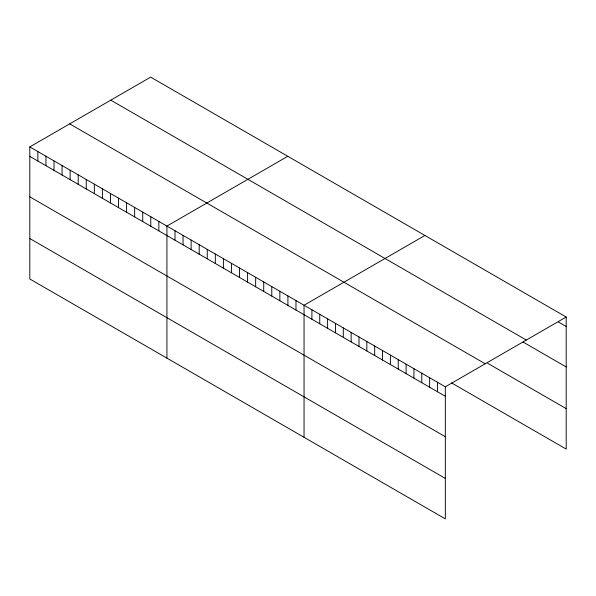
<?xml version="1.0" encoding="UTF-8"?>
<svg xmlns="http://www.w3.org/2000/svg" width="596" height="596" viewBox="0 0 596 596"><rect width="100%" height="100%" fill="white"/><g stroke="black" fill="none" stroke-linecap="round" stroke-linejoin="round"><path stroke-width="0.89" d="M29.8 146.907L445.331 386.811L445.331 518.878L29.8 278.973L29.8 146.907L150.669 77.122L566.2 317.027L566.2 449.093L451.604 382.937M287.793 156.286L166.925 226.07L166.925 358.144M424.918 235.457L304.049 305.241L304.049 437.315M445.331 386.811L566.2 317.027M558.348 321.967L566.2 326.496M110.781 100.15L526.313 340.055M523.027 342.03L566.2 366.957M487.714 363.322L566.2 408.64M69.687 123.879L485.218 363.784M29.8 156.376L445.331 396.28M29.8 196.829L445.331 436.734M29.8 238.519L445.331 478.424M437.486 382.274L437.486 391.751M429.634 377.745L429.634 387.214M421.782 373.215L421.782 382.684M413.937 368.686L413.937 378.155M406.085 364.149L406.085 373.618M398.24 359.619L398.24 369.088M390.387 355.089L390.387 364.558M382.543 350.56L382.543 360.029M374.69 346.023L374.69 355.492M366.845 341.493L366.845 350.962M358.993 336.964L358.993 346.432M351.141 332.426L351.141 341.903M343.296 327.897L343.296 337.366M335.444 323.367L335.444 332.836M327.599 318.838L327.599 328.307M319.747 314.301L319.747 323.777M311.902 309.771L311.902 319.24M295.981 300.585L295.981 310.054M287.92 295.929L287.92 305.398M279.852 291.273L279.852 300.742M271.783 286.616L271.783 296.085M263.723 281.953L263.723 291.429M255.654 277.296L255.654 286.765M247.586 272.64L247.586 282.109M239.525 267.984L239.525 277.453M231.457 263.328L231.457 272.797M223.388 258.671L223.388 268.14M215.32 254.015L215.32 263.484M207.259 249.359L207.259 258.828M199.191 244.703L199.191 254.172M191.122 240.046L191.122 249.515M183.061 235.383L183.061 244.859M174.993 230.726L174.993 240.203M158.856 221.414L158.856 230.883M150.795 216.758L150.795 226.227M142.727 212.101L142.727 221.57M134.659 207.445L134.659 216.914M126.598 202.789L126.598 212.258M118.529 198.133L118.529 207.602M110.461 193.476L110.461 202.945M102.393 188.813L102.393 198.289M94.332 184.157L94.332 193.633M86.264 179.5L86.264 188.969M78.195 174.844L78.195 184.313M70.134 170.188L70.134 179.657M62.066 165.532L62.066 175.001M53.998 160.875L53.998 170.344M45.929 156.219L45.929 165.688M37.868 151.563L37.868 161.032"/></g></svg>
